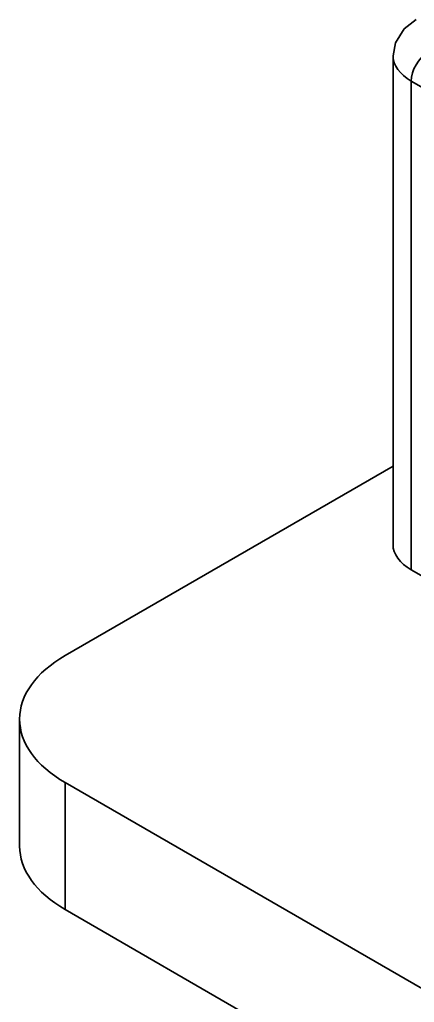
# Model space of a CAD drawing. Header units: millimetres. Extents: x -105 to 105, y -148 to 148.
# Drawn here: x 38.77 to 43.85, y -20.8 to -8.16 of the extents above; entities that cross this region are included whole.
import ezdxf

# ---------------------------------------------------------------- set-up
doc = ezdxf.new("R2010")
doc.units = ezdxf.units.MM
doc.layers.add('粗实线层', color=7, linetype='Continuous', lineweight=35)

msp = doc.modelspace()

# ---------------------------------------------------------------- linework, layer by layer
at = {"layer": '粗实线层', "color": 7, "lineweight": 35, "ltscale": 0.1925}
for p, q in [((43.573, -14.909), (43.573, -8.622)), ((54.696, -15.236), (43.807, -8.949)), ((43.807, -15.236), (43.807, -8.949)), ((39.352, -16.338), (43.573, -13.901)), ((54.696, -21.523), (43.807, -15.236)), ((38.766, -18.788), (38.766, -17.155)), ((49.959, -24.095), (39.352, -17.971)), ((39.352, -19.604), (39.352, -17.971)), ((49.959, -25.728), (39.352, -19.604))]:
    msp.add_line(p, q, dxfattribs=at)
msp.add_lwpolyline([(43.573, -8.622), (43.603, -8.455), (43.716, -8.278), (43.869, -8.158)], dxfattribs=at)
for centre, major_axis, start_param, end_param in [((44.019, -8.826), (-0.15, -0.26), 3.926991, 5.497787), ((44.373, -8.622), (0.8, 0), 3.141593, 3.926991), ((44.373, -14.909), (0.8, 0), 3.141593, 3.926991), ((40.766, -17.155), (2, 0), 2.356194, 3.141593), ((40.766, -17.155), (2, 0), 3.141593, 3.926991), ((40.766, -18.788), (2, 0), 3.141593, 3.926991)]:
    msp.add_ellipse(centre, major_axis=major_axis, ratio=0.57735, start_param=start_param, end_param=end_param, dxfattribs=at)

doc.saveas('drawing.dxf')
